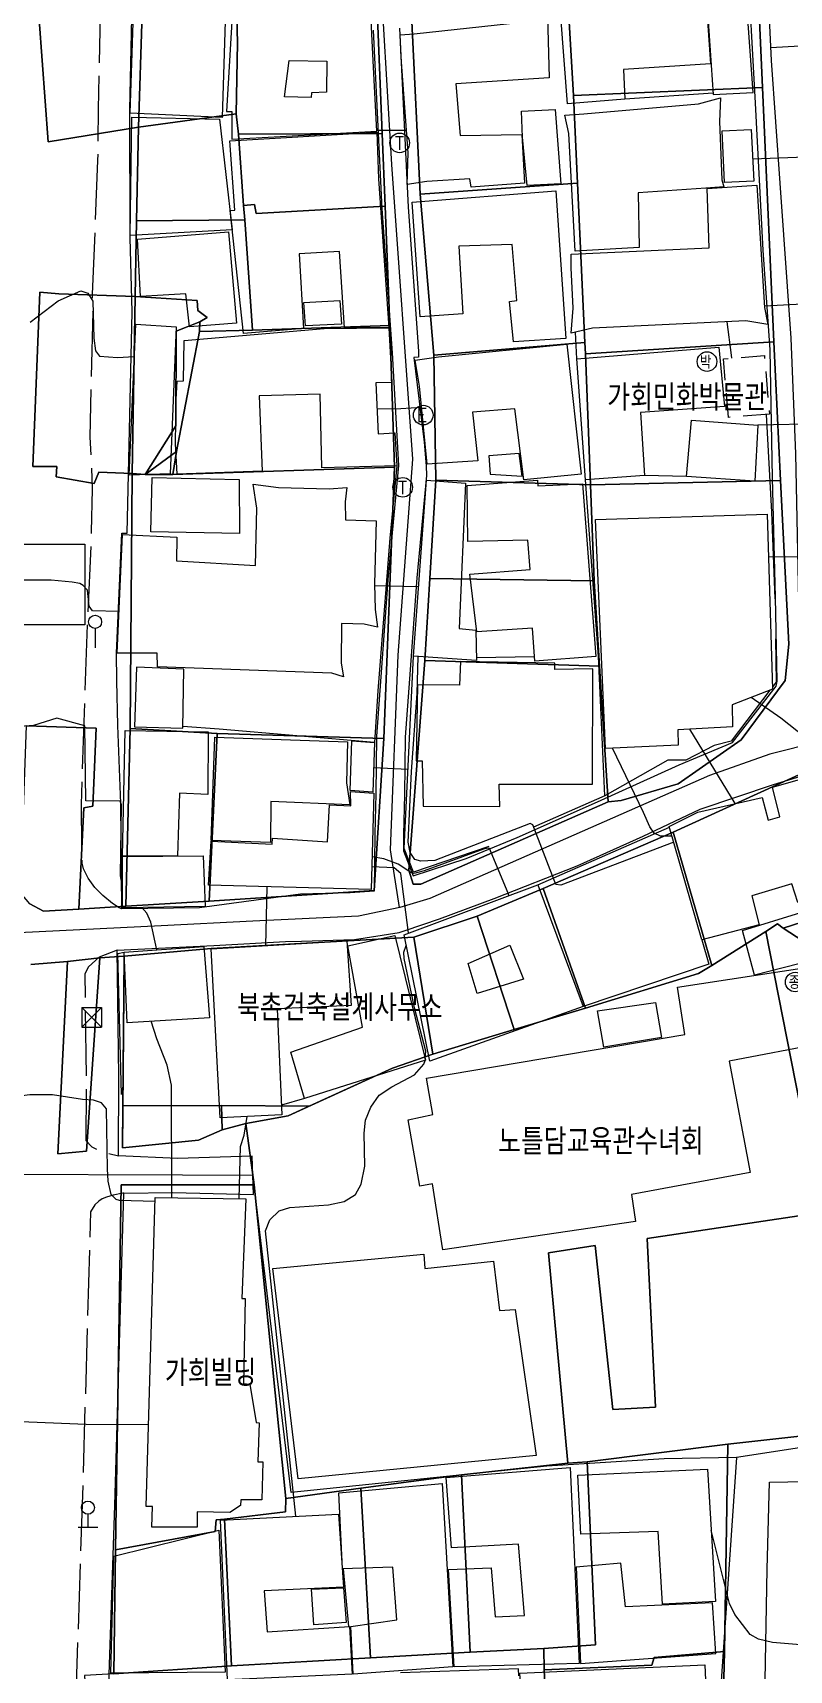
# Model space of a CAD drawing. Header units: feet. Extents: x 197796 to 199821, y 552499 to 555392.
# Drawn here: x 198685.5 to 198743.3, y 553524.7 to 553649.9 of the extents above; entities that cross this region are included whole.
import ezdxf

# ---------------------------------------------------------------- set-up
doc = ezdxf.new("R2010")
doc.units = ezdxf.units.FT
doc.header["$MEASUREMENT"] = 0
doc.linetypes.add('ANYANG2', pattern=[6, 5, -1])
doc.linetypes.add('ANYANG3', pattern=[3, 2, -1])
for name, color, linetype in [('AAA001', 7, 'CONTINUOUS'), ('AAA004', 7, 'ANYANG3'), ('AAA008', 7, 'CONTINUOUS'), ('AAB124', 7, 'CONTINUOUS'), ('AAB125', 7, 'CONTINUOUS'), ('AAC001', 7, 'CONTINUOUS'), ('AD002', 7, 'CONTINUOUS'), ('AD0022', 1, 'CONTINUOUS'), ('ADA085', 1, 'CONTINUOUS'), ('AE001', 1, 'ANYANG2'), ('AE130', 42, 'CONTINUOUS'), ('AE150', 7, 'CONTINUOUS'), ('AEC003', 7, 'CONTINUOUS'), ('AEE001', 7, 'CONTINUOUS'), ('AEH001', 7, 'CONTINUOUS'), ('AZ0202', 7, 'CONTINUOUS'), ('AZ0203', 7, 'CONTINUOUS'), ('AZ080', 1, 'CONTINUOUS'), ('CAA001', 7, 'CONTINUOUS'), ('CAA002', 30, 'CONTINUOUS'), ('wipco_지적', 20, 'CONTINUOUS'), ('ZC002', 7, 'CONTINUOUS')]:
    doc.layers.add(name, color=color, linetype=linetype)
doc.styles.add('GHS', font='ROMANS', dxfattribs={"bigfont": 'NGSW.shx'})
doc.styles.add('NGSW', font='ROMANS.shx', dxfattribs={"bigfont": 'NGSW.shx'})

# ---------------------------------------------------------------- blocks, each defined once
blk = doc.blocks.new('AZ0203')
at = {"layer": 'AZ0203'}
blk.add_circle((0, 0), 0.75, dxfattribs=at)
at = {"layer": 'AZ0203', "style": 'GHS'}
blk.add_text('T', height=1, dxfattribs=at).set_placement((-0.36, -0.52))
blk = doc.blocks.new('AAB124')
at = {"layer": 'AAB124'}
blk.add_circle((0, 0), 0.75, dxfattribs=at)
at = {"layer": 'AAB124', "style": 'GHS'}
blk.add_text('종', height=1, dxfattribs=at).set_placement((-0.49, -0.53))
blk = doc.blocks.new('AAB125')
at = {"layer": 'AAB125'}
blk.add_circle((0, 0), 0.75, dxfattribs=at)
at = {"layer": 'AAB125', "style": 'GHS'}
blk.add_text('박', height=1, dxfattribs=at).set_placement((-0.54, -0.55))
blk = doc.blocks.new('AZ0202')
at = {"layer": 'AZ0202'}
blk.add_circle((0, 0), 0.75, dxfattribs=at)
at = {"layer": 'AZ0202', "style": 'GHS'}
blk.add_text('E', height=1, dxfattribs=at).set_placement((-0.5, -0.48))
blk = doc.blocks.new('AEC003')
at = {"layer": 'AEC003'}
blk.add_lwpolyline([(0, 1.5), (0, 0)], dxfattribs=at)
blk.add_circle((0, 2), 0.5, dxfattribs=at)
blk = doc.blocks.new('AEH001')
at = {"layer": 'AEH001'}
for points in [[(0.75, 0.75), (-0.75, -0.75)], [(-0.75, 0.75), (0.75, -0.75)], [(-0.75, 0.75), (0.75, 0.75)], [(-0.75, 0.75), (-0.75, -0.75)], [(0.75, 0.75), (0.75, -0.75)], [(-0.75, -0.75), (0.75, -0.75)]]:
    blk.add_lwpolyline(points, dxfattribs=at)
blk = doc.blocks.new('AEE001')
at = {"layer": 'AEE001', "color": 7}
for points in [[(-0.75, 0), (0.75, 0)], [(0, 1), (0, 0)]]:
    blk.add_lwpolyline(points, dxfattribs=at)
blk.add_circle((0, 1.5), 0.5, dxfattribs=at)

msp = doc.modelspace()

# ---------------------------------------------------------------- linework, layer by layer
at = {"layer": 'AAA001', "color": 255, "flags": 128}
for points in [[(198700.76, 553652.06), (198700.29, 553643.88), (198700.7, 553643.87), (198700.68, 553641.76), (198711.79, 553642.37), (198711.51, 553647.75), (198711.26, 553652.39), (198705.99, 553652.15)], [(198726.36, 553644.45), (198725.87, 553651.12), (198737.01, 553651.89), (198737.31, 553647.51), (198730.64, 553647.08), (198730.76, 553644.81)], [(198740.57, 553645.33), (198740.09, 553652), (198737.05, 553651.89), (198737.51, 553645.16)], [(198714.1, 553638.3), (198714.17, 553640.71), (198713.65, 553647.99), (198713.57, 553649.74), (198714.63, 553649.81), (198721.92, 553650.59), (198721.91, 553650.99), (198724.84, 553651.11), (198724.97, 553646.45), (198717.83, 553645.98), (198718.15, 553642.03), (198722.87, 553642.11), (198723.08, 553638.39), (198719.01, 553638.09), (198718.9, 553638.72), (198715.6, 553638.51)], [(198705.08, 553647.77), (198707.96, 553647.73), (198707.94, 553645.36), (198706.79, 553645.3), (198706.77, 553644.94), (198704.72, 553644.99)], [(198726.96, 553633.2), (198726.47, 553642.19), (198726.17, 553643.58), (198727.62, 553643.7), (198736.39, 553644.46), (198738.07, 553644.92), (198738, 553643.1), (198738.18, 553638.65), (198738.32, 553638.1), (198736.95, 553638.01), (198731.77, 553637.64), (198731.85, 553633.47)], [(198723.27, 553638.22), (198722.93, 553641.91), (198722.84, 553643.9), (198725.43, 553644.01), (198725.87, 553638.34)], [(198701.59, 553626.9), (198700.56, 553636.29), (198700.92, 553636.33), (198700.54, 553641.63), (198711.78, 553642.28), (198711.92, 553638.73), (198712.7, 553627.34), (198709.3, 553627.34), (198708.92, 553633.17), (198705.83, 553632.98), (198706.17, 553627.28)], [(198740.43, 553642.5), (198740.63, 553638.55), (198738.39, 553638.43), (198738.19, 553642.38)], [(198726.66, 553626.92), (198726.79, 553628.84), (198726.65, 553631.91), (198726.65, 553632.96), (198737.2, 553633.44), (198737.05, 553637.99), (198740.86, 553638.24), (198741.44, 553628.89), (198741.69, 553627.59), (198740.02, 553627.86), (198728.29, 553627.3)], [(198715.09, 553628.17), (198714.49, 553636.93), (198725.48, 553637.81), (198726.23, 553626.51), (198722.23, 553626.25), (198721.93, 553629.34), (198722.49, 553629.41), (198722.13, 553633.71), (198718.06, 553633.57), (198718.35, 553628.39)], [(198706.2, 553629.28), (198708.95, 553629.43), (198709.07, 553627.62), (198706.32, 553627.48)], [(198696.51, 553616.15), (198696.38, 553618.5), (198696.44, 553621.86), (198696.51, 553623.25), (198697, 553623.27), (198697.04, 553626.37), (198707.76, 553627.29), (198712.71, 553627.34), (198712.94, 553623.15), (198711.7, 553623.13), (198711.89, 553619.22), (198713.15, 553619.31), (198713.32, 553616.79), (198707.57, 553616.63), (198707.45, 553622.26), (198702.77, 553622.13), (198703, 553616.38)], [(198715.63, 553616.92), (198715.05, 553622.86), (198714.71, 553624.87), (198716.5, 553625.11), (198726.32, 553626.09), (198727.42, 553616.15), (198723.02, 553615.72), (198722.34, 553621.15), (198719.1, 553620.88), (198719.5, 553617.17)], [(198720.36, 553617.54), (198720.45, 553616.15), (198722.89, 553615.98), (198722.66, 553617.72)], [(198691.91, 553602.46), (198692.32, 553611.54), (198696.49, 553611.32), (198696.46, 553609.52), (198702.5, 553609.17), (198702.59, 553613.54), (198702.31, 553615.37), (198704.26, 553615.13), (198708.13, 553615.03), (198709.48, 553615.13), (198709.35, 553614.02), (198709.39, 553612.65), (198711.73, 553612.59), (198711.61, 553607.75), (198711.66, 553605.79), (198711.82, 553604.46), (198710.81, 553604.68), (198709.08, 553604.74), (198709.06, 553601.7), (198709.23, 553600.66), (198708.33, 553600.94), (198695.01, 553601.42), (198694.99, 553602.47)], [(198701.28, 553611.61), (198694.49, 553611.73), (198694.59, 553615.89), (198701.26, 553615.74)], [(198714.59, 553602.22), (198715.57, 553615.68), (198718.57, 553615.46), (198718.09, 553604.35), (198719.35, 553604.22), (198719.4, 553601.91)], [(198718.9, 553608.49), (198723.52, 553608.85), (198723.34, 553611.11), (198718.74, 553610.99), (198718.68, 553615.27), (198724.07, 553615.69), (198724.09, 553615.26), (198727.52, 553615.4), (198728.53, 553602.21), (198723.88, 553601.86), (198723.69, 553604.37), (198719.43, 553604.1)], [(198729.27, 553595.17), (198728.51, 553612.68), (198741.64, 553613.09), (198742.05, 553599.71), (198738.97, 553598.52), (198738.99, 553596.83), (198734.81, 553596.59), (198734.84, 553595.43)], [(198715.32, 553590.77), (198721.2, 553590.73), (198721.14, 553592.44), (198728.29, 553592.44), (198728.31, 553601.26), (198725.4, 553601.22), (198725.4, 553601.69), (198718.17, 553601.83), (198718.1, 553600.01), (198714.89, 553600.05), (198714.79, 553594.24), (198715.26, 553594.24)], [(198692.33, 553586.95), (198692.54, 553596.56), (198698.87, 553596.45), (198698.85, 553591.67), (198696.68, 553591.75), (198696.53, 553586.98)], [(198699.12, 553588.15), (198699.39, 553596.05), (198709.53, 553595.68), (198709.45, 553592.56), (198709.72, 553590.86), (198703.68, 553591.12), (198703.66, 553587.99)], [(198711.61, 553595.64), (198711.48, 553591.84), (198709.74, 553591.96), (198709.87, 553595.76)], [(198736.64, 553580.54), (198734.15, 553589.21), (198736.35, 553590.31), (198741.25, 553591.44), (198741.72, 553589.7), (198742.6, 553589.95), (198742.06, 553592.23), (198746.01, 553593.34), (198747.42, 553584.01), (198743.98, 553583.4), (198743.54, 553584.82), (198740.47, 553583.91), (198741.03, 553581.7)], [(198698.9, 553584.73), (198699.12, 553588.1), (198703.77, 553587.87), (198703.81, 553588.33), (198708.02, 553588.03), (198708.17, 553590.88), (198709.8, 553590.79), (198709.77, 553591.88), (198711.54, 553591.76), (198711.36, 553584.39)], [(198692.33, 553583), (198692.33, 553586.91), (198698.49, 553586.96), (198698.64, 553583.1)], [(198715.84, 553571.27), (198713.86, 553580.94), (198724.09, 553584.76), (198727.57, 553575.44)], [(198740.68, 553577.85), (198739.75, 553581.27), (198744.22, 553582.63), (198745.15, 553578.98)], [(198719.46, 553576.45), (198718.77, 553578.75), (198721.95, 553580.13), (198723.01, 553577.53)], [(198709.78, 553528.06), (198713.32, 553528.56), (198713, 553532.59), (198709.16, 553532.47), (198708.88, 553538.26), (198716.78, 553538.99), (198717.59, 553524.97), (198709.97, 553524.4)], [(198720.53, 553532.53), (198720.84, 553528.8), (198723.07, 553528.9), (198722.62, 553534.36), (198717.49, 553534.07), (198717.09, 553539.45), (198726.57, 553540.2), (198727.26, 553525.23), (198717.69, 553524.97), (198717.26, 553532.4)], [(198733.64, 553529.76), (198733.31, 553535.31), (198727.4, 553535.11), (198727.16, 553539.63), (198737.09, 553540.08), (198737.68, 553529.97)], [(198709.7, 553528.06), (198709.9, 553524.4), (198700.35, 553523.98), (198699.81, 553536.19), (198708.86, 553536.65), (198709.22, 553531.07), (198703.17, 553530.79), (198703.39, 553527.65)], [(198727.37, 553525.23), (198737.72, 553525.99), (198737.45, 553529.87), (198730.81, 553529.56), (198730.46, 553532.9), (198727.03, 553532.59)], [(198706.96, 553528.19), (198706.79, 553530.9), (198709.22, 553531.01), (198709.43, 553528.36)], [(198723.28, 553516.29), (198722.72, 553524.48), (198736.88, 553525.12), (198737.23, 553516.98), (198733.23, 553516.81), (198733.04, 553519.81), (198726.75, 553519.6), (198726.93, 553516.42)]]:
    msp.add_lwpolyline(points, close=True, dxfattribs=at)
at = {"layer": 'AAA004', "color": 255, "flags": 128}
msp.add_lwpolyline([(198741.81, 553620.73), (198738.68, 553620.48), (198738.3, 553624.97), (198741.43, 553625.21)], close=True, dxfattribs=at)
at = {"layer": 'AAA008', "color": 255, "flags": 128}
for points in [[(198692.92, 553643.73), (198693.29, 553655.29), (198700.3, 553654.89), (198699.95, 553643.41)], [(198692.92, 553634.39), (198693.03, 553643.43), (198699.74, 553643.28), (198700.71, 553634.83)], [(198693.47, 553634.12), (198700.44, 553634.68), (198701.04, 553627.68), (198697.45, 553627.42), (198697.17, 553629.94), (198693.69, 553629.72)], [(198692.83, 553616.07), (198693.34, 553627.61), (198696.42, 553627.41), (198695.98, 553616.17)], [(198727.75, 553615.7), (198727.07, 553624.96), (198737.94, 553625.86), (198738.37, 553621.33), (198731.94, 553620.87), (198732.26, 553616.04)], [(198735.48, 553615.96), (198735.85, 553620.27), (198740.94, 553619.89), (198740.69, 553615.62)], [(198699.1, 553579.85), (198709.49, 553580.47), (198709.83, 553575.53), (198704.16, 553575.28), (198704.52, 553567.18), (198699.79, 553566.95)], [(198706.26, 553568.43), (198705.2, 553571.95), (198710.68, 553573.86), (198709.57, 553580.1), (198713.16, 553580.89), (198715.5, 553571.34)], [(198692.69, 553574.21), (198692.45, 553579.61), (198698.55, 553580.03), (198698.97, 553574.58)], [(198715.57, 553569.98), (198735.35, 553573.3), (198734.79, 553576.92), (198744.62, 553578.42), (198745.94, 553572.64), (198738.74, 553571.28), (198740.35, 553562.75), (198731.27, 553561.09), (198731.58, 553559.01), (198716.82, 553556.86), (198716.05, 553561.9), (198715.07, 553561.71), (198714.19, 553566.79), (198716.07, 553567.2)], [(198728.66, 553575.11), (198733.11, 553575.75), (198733.56, 553573.08), (198729.15, 553572.34)], [(198694.57, 553535.65), (198694.62, 553537.22), (198694.13, 553537.23), (198694.82, 553560.86), (198701.75, 553560.75), (198701.46, 553553.12), (198701.71, 553553.12), (198701.58, 553546.62), (198702.06, 553546.57), (198702.56, 553543.64), (198702.78, 553543.62), (198702.68, 553540.65), (198703.07, 553540.63), (198702.98, 553537.73), (198701.37, 553537.74), (198701.35, 553537.3), (198700.53, 553536.77), (198698.04, 553536.82), (198698.03, 553535.65)], [(198703.83, 553555.41), (198715.37, 553556.52), (198715.45, 553555.43), (198720.7, 553555.99), (198721.16, 553552.2), (198722.36, 553552.3), (198723.96, 553541.12), (198705.76, 553539.35)], [(198691.43, 553524.48), (198691.66, 553533.44), (198699.69, 553535.43), (198700.19, 553524.56)]]:
    msp.add_lwpolyline(points, close=True, dxfattribs=at)
at = {"layer": 'AAC001', "color": 255, "flags": 128}
for points in [[(198737.5, 553645.28), (198730.76, 553644.81)], [(198727.07, 553624.96), (198726.99, 553627)], [(198738.56, 553627.79), (198738.9, 553625.25), (198738.91, 553625.01)], [(198741.57, 553620.71), (198741.97, 553613.24), (198742.23, 553606.62)], [(198713.32, 553616.79), (198712.77, 553611.26), (198711.86, 553599.58), (198711.61, 553595.64)], [(198729.22, 553591.56), (198728.75, 553602.2), (198727.75, 553615.7)], [(198735.48, 553615.96), (198732.26, 553616.04)], [(198741.84, 553615.63), (198740.69, 553615.62)], [(198742.29, 553603.56), (198742.32, 553600.25), (198742.05, 553599.88)], [(198720.34, 553587.68), (198714.58, 553585.71), (198713.86, 553587.52), (198714.59, 553602.22)], [(198719.39, 553602.12), (198723.86, 553602.21)], [(198741.85, 553599.63), (198738.9, 553595.73), (198737.59, 553595.41), (198735.43, 553594.28), (198734.05, 553594.29), (198729.22, 553591.56), (198723.77, 553589.15)], [(198711.61, 553595.64), (198699.72, 553596.64), (198696.94, 553596.85)], [(198724.09, 553584.76), (198734.16, 553589.17)], [(198736.64, 553580.54), (198737.19, 553578.68), (198727.57, 553575.45)], [(198692.26, 553568.73), (198691.97, 553579.5), (198692.45, 553579.61)], [(198706.26, 553568.43), (198704.48, 553567.92)], [(198739.29, 553540.97), (198733.77, 553540.87), (198724.78, 553540.32), (198705.24, 553538.31), (198702.41, 553561.79)], [(198709.65, 553528.06), (198709.23, 553532.47)]]:
    msp.add_lwpolyline(points, dxfattribs=at)
at = {"layer": 'AAC001', "color": 255}
msp.add_lwpolyline([(198788.47, 553499.96), (198787.92, 553502.78), (198787.72, 553504.12), (198787.87, 553507.7), (198788.15, 553512.66), (198788.63, 553518.46), (198788.71, 553519.79), (198788.59, 553520.74), (198788.2, 553521.94), (198787.53, 553523.12), (198786.47, 553524.21), (198785.32, 553524.91), (198784.11, 553525.36), (198782.36, 553525.62), (198784.23, 553546.13), (198753.4, 553543.15), (198739.29, 553540.97), (198738.11, 553523.51), (198737.29, 553507.22), (198736.76, 553499.36), (198736.6, 553496.76)], dxfattribs=at)
at = {"layer": 'AD002', "color": 255, "flags": 128}
for points in [[(198741.25, 553725.09), (198741.81, 553716.68), (198742.46, 553708.66), (198742.88, 553705.89), (198743.58, 553698.26), (198744.14, 553693.62), (198744.74, 553681.8), (198744.11, 553680.91), (198742.34, 553679.67), (198741.33, 553678.44), (198741.18, 553676.35), (198741.18, 553671.49), (198741.25, 553662.29), (198741.96, 553647.76), (198742.62, 553638.39), (198743.45, 553626.53), (198743.82, 553617.71), (198744.13, 553601.55), (198744.25, 553595.35)], [(198712.65, 553693.57), (198714.39, 553664.66), (198712.88, 553663.38), (198711.58, 553662.26), (198712.91, 553639.83), (198714.52, 553617.28), (198713.38, 553602.3), (198712.81, 553587.42), (198713.49, 553583.02)], [(198775.86, 553681.68), (198776.99, 553660.43), (198777.33, 553651.18), (198777.13, 553650.74), (198775.54, 553650.6), (198766.54, 553650.25), (198755.68, 553649.53), (198741.91, 553648.74)], [(198761.01, 553596.9), (198751.77, 553596.18), (198745.59, 553595.69), (198741.85, 553594.73), (198737.24, 553593.1), (198715.84, 553583.7), (198713.53, 553583.03), (198710.37, 553582.36), (198702.3, 553581.97), (198695.28, 553581.62), (198682.81, 553581)], [(198702.3, 553562.54), (198696.91, 553562.56), (198682.48, 553562.62)]]:
    msp.add_lwpolyline(points, dxfattribs=at)
at = {"layer": 'AD0022', "color": 255, "flags": 128}
for points in [[(198711.51, 553650.1), (198712.17, 553636.44), (198712.96, 553625.43), (198713.43, 553616.81), (198712.66, 553608.39), (198712.09, 553600.65), (198711.76, 553596.12), (198711.71, 553591.72), (198711.62, 553588.65), (198711.57, 553584.26), (198709.73, 553584.15), (198705.94, 553584.04), (198698.21, 553583), (198692.28, 553582.91), (198692.19, 553590.97), (198691.98, 553596.92), (198691.9, 553600.34), (198691.86, 553602.46), (198692.28, 553611.63), (198692.69, 553611.64), (198693.07, 553628.56), (198692.9, 553634.21), (198692.89, 553644.01), (198693.27, 553661.57)], [(198713.51, 553650.23), (198714.17, 553636.56), (198714.96, 553625.56), (198714.98, 553625.1), (198714.62, 553625.06), (198715.4, 553618.6), (198715.56, 553616.79), (198715.57, 553616.05), (198714.85, 553608.21), (198714.29, 553600.49), (198713.96, 553596.03), (198713.91, 553591.67), (198713.82, 553588.61), (198713.81, 553587.35), (198714.55, 553585.44), (198718.61, 553586.76), (198722.52, 553588.36), (198728.66, 553591.09), (198734.9, 553593.93), (198738.98, 553595.62), (198742.32, 553599.95), (198742.4, 553600.33), (198742.28, 553606.74), (198742.06, 553615.87), (198741.86, 553625.64), (198741.33, 553633.26), (198740.75, 553644.5), (198740.12, 553656.1)], [(198691.29, 553523.61), (198691.74, 553537.3), (198692.43, 553561.18), (198696.17, 553561.22), (198702.35, 553561.07), (198702.25, 553564.01), (198696.54, 553563.82), (198692.03, 553564.03), (198692.05, 553570.13), (198691.92, 553579.75), (198699.32, 553580.12), (198704.79, 553580.41), (198706.02, 553580.45), (198710.07, 553580.56), (198713.48, 553581.12), (198713.94, 553581.27), (198716.58, 553582.16), (198720.75, 553583.71), (198727.1, 553586.21), (198732.16, 553588.48), (198736.52, 553590.54), (198742.13, 553592.42), (198746.48, 553593.74)], [(198722.64, 553524.29), (198722.61, 553524.82), (198713.59, 553524.51)]]:
    msp.add_lwpolyline(points, dxfattribs=at)
at = {"layer": 'ADA085', "color": 255, "flags": 128}
msp.add_lwpolyline([(198741.39, 553521.97), (198741.46, 553522.84), (198741.48, 553523.93), (198741.63, 553532.44), (198741.83, 553539.09), (198744.63, 553539.14), (198744.91, 553539.28), (198745.81, 553539.92), (198747.45, 553540.23), (198749.72, 553540.51), (198750.98, 553540.73), (198752.77, 553540.89), (198754.49, 553541.09)], dxfattribs=at)
at = {"layer": 'AE001', "color": 255, "flags": 128}
for points in [[(198692.28, 553582.91), (198692.07, 553582.99), (198691.55, 553583.32), (198690.83, 553583.94), (198690.2, 553584.56), (198689.69, 553585.27), (198689.35, 553585.98), (198689.24, 553586.41), (198689.19, 553590.9), (198689.56, 553602.49), (198689.95, 553611.2), (198689.96, 553611.74), (198690.04, 553615.01), (198689.86, 553618.97), (198690.07, 553628.55), (198690.03, 553629.91), (198690.45, 553640.12), (198690.49, 553644.04), (198690.81, 553658.79), (198690.85, 553659.64), (198691.11, 553665.01), (198691.3, 553675.21), (198691.54, 553693.67), (198691.82, 553705.46), (198691.98, 553720.15), (198692.05, 553725.11), (198692.06, 553728.22), (198692.59, 553742.37), (198692.82, 553743.27), (198693.25, 553744.16), (198693.82, 553744.87), (198694.47, 553745.34), (198695.51, 553745.55)], [(198691.92, 553579.75), (198690.53, 553579.23), (198689.72, 553578.49), (198689.44, 553577.94), (198689.55, 553570.12), (198689.53, 553565.21), (198689.97, 553564.73), (198690.59, 553564.4), (198692.03, 553564.03)], [(198692.43, 553561.18), (198692.35, 553561.18), (198691.6, 553561.03), (198691.09, 553560.88), (198690.77, 553560.74), (198690.52, 553560.56), (198690.21, 553560.3), (198689.89, 553559.75), (198689.24, 553537.38), (198688.7, 553521.05), (198688.42, 553511.09), (198688, 553499.27), (198687.99, 553498.19), (198687.95, 553494.38), (198688, 553494.17), (198688.31, 553493.63), (198688.65, 553493.32), (198689.32, 553493.15), (198690.94, 553492.91)]]:
    msp.add_lwpolyline(points, dxfattribs=at)
at = {"layer": 'AE130', "color": 255, "flags": 128}
msp.add_lwpolyline([(198675.95, 553604.64), (198675.95, 553610.79), (198689.44, 553610.79), (198689.44, 553604.64), (198675.95, 553604.64)], dxfattribs=at)
at = {"layer": 'AE150', "color": 255, "flags": 128}
msp.add_lwpolyline([(198696.94, 553596.73), (198697.02, 553601.25), (198693.39, 553601.39), (198693.24, 553596.84)], close=True, dxfattribs=at)
at = {"layer": 'AZ080', "color": 255, "flags": 128}
msp.add_lwpolyline([(198720.34, 553587.68), (198714.58, 553585.71), (198713.86, 553587.52), (198714.59, 553602.22)], dxfattribs=at)
at = {"layer": 'CAA001', "color": 255, "flags": 128}
for points, elevation in [([(198685.25, 553627.77), (198687.41, 553629.4), (198689.13, 553630.16), (198689.68, 553629.97), (198690.06, 553629.38), (198690.13, 553626.53), (198690.27, 553625.57), (198690.56, 553625.16), (198691.95, 553625.07), (198693.23, 553625.14)], 45), ([(198745.66, 553593.24), (198744.52, 553596.04), (198742.7, 553597.5), (198740.43, 553599.08)], 50), ([(198714.2, 553581.07), (198713.63, 553585.61), (198713.11, 553586.05), (198711.4, 553586.13)], 45), ([(198715.48, 553571.42), (198715.54, 553572.04), (198714.66, 553575.36), (198713.86, 553579.13), (198713.85, 553579.6), (198714.03, 553580.12)], 45), ([(198705.59, 553536.48), (198703.27, 553558.29), (198703.6, 553559.14), (198704.3, 553559.83), (198705.13, 553560.08), (198708.08, 553560.29), (198709.29, 553560.55), (198710.14, 553561.09), (198710.58, 553561.88), (198710.86, 553563.25), (198710.81, 553565.77), (198710.91, 553566.75), (198711.32, 553567.76), (198711.96, 553568.66), (198712.94, 553569.32), (198714.67, 553570.22), (198715.37, 553571.04), (198715.48, 553571.33)], 45)]:
    msp.add_lwpolyline(points, dxfattribs=dict(at, elevation=elevation))
at = {"layer": 'CAA002', "color": 255, "flags": 128}
for points, elevation in [([(198714.05, 553642.42), (198711.79, 553642.41)], 49), ([(198766.16, 553627.91), (198766.02, 553630.13), (198765.63, 553630.19), (198745.24, 553629.46), (198745.13, 553629.67), (198744.56, 553640.37), (198740.55, 553640.22)], 54), ([(198745.45, 553626.02), (198745.38, 553629.11), (198745.32, 553629.19), (198741.43, 553628.99)], 53), ([(198715.21, 553621.23), (198713.63, 553621.15), (198711.8, 553621.12)], 48), ([(198745.75, 553619.99), (198740.94, 553619.89)], 52), ([(198746.49, 553609.79), (198741.74, 553609.82)], 51), ([(198692.05, 553605.65), (198690.03, 553605.71), (198689.77, 553606.05), (198689.65, 553607.27), (198689.31, 553607.64), (198689.05, 553607.79), (198688.47, 553607.89), (198686.86, 553608.04), (198676.99, 553608.05), (198676.49, 553608.02), (198676.26, 553607.89), (198675.59, 553607.23), (198675.07, 553607.24)], 44), ([(198714.98, 553607.52), (198711.61, 553607.6)], 47), ([(198734.5, 553588.01), (198725.85, 553584.73), (198725.48, 553584.77), (198723.71, 553589.33), (198723.52, 553589.44), (198716.23, 553586.62), (198715.15, 553586.57), (198714.7, 553586.7), (198714.34, 553587.22), (198714.18, 553588.01), (198714.43, 553593.42), (198714.87, 553599.38), (198714.94, 553602.2)], 47), ([(198692.33, 553584.99), (198692.23, 553585.14), (198692.16, 553585.43), (198692.25, 553590.87), (198692.14, 553591.16), (198689.52, 553591.18), (198689.45, 553596.9), (198687.29, 553597.5), (198685.52, 553596.94), (198683.46, 553596.77), (198681.5, 553597.22), (198679.28, 553598.34), (198675.75, 553597.31), (198675.48, 553596.99), (198675.28, 553596.55), (198675.06, 553596.55)], 43), ([(198739.19, 553590.96), (198735.73, 553596.64)], 49), ([(198734.37, 553588.46), (198733.74, 553588.48), (198733.47, 553588.48), (198733, 553588.7), (198732.67, 553589.18), (198732.17, 553590.29), (198729.82, 553595.2)], 48), ([(198714.16, 553593.56), (198711.54, 553593.69)], 46), ([(198703.29, 553580.1), (198703.4, 553584.61)], 44), ([(198694.96, 553579.78), (198694.5, 553581.9), (198694.19, 553582.58), (198693.81, 553583.02)], 43), ([(198696.09, 553560.84), (198696.07, 553569.44), (198695.75, 553570.96), (198694.94, 553572.97), (198694.53, 553574.32)], 43), ([(198694.81, 553560.54), (198692.09, 553560.63), (198691.85, 553560.7), (198691.46, 553561.09), (198691.24, 553562.09), (198691.19, 553563.05), (198691.11, 553567.64), (198690.73, 553568.08), (198690.1, 553568.3), (198689.26, 553568.33), (198686.97, 553568.7), (198685.24, 553568.69), (198683.47, 553568.46), (198682.08, 553568.39), (198676.54, 553568.98), (198676.18, 553568.91), (198675.86, 553568.59), (198675.06, 553568.61)], 42), ([(198701.24, 553560.76), (198701.34, 553564.76), (198701.64, 553565.62), (198701.86, 553567.05)], 44), ([(198694.31, 553543.47), (198689.55, 553543.49), (198677.64, 553543.97), (198676.98, 553543.9), (198676.1, 553543.71), (198675.6, 553543.46), (198675.06, 553542.88)], 41)]:
    msp.add_lwpolyline(points, dxfattribs=dict(at, elevation=elevation))
at = {"layer": 'CAA002', "color": 255}
for points, elevation in [([(198721.88, 553583.93), (198721.83, 553584.12), (198720.4, 553587.53), (198720.31, 553587.55), (198719.94, 553587.48), (198715.41, 553585.81), (198714.82, 553585.67), (198714.65, 553585.63), (198714.38, 553585.7), (198713.42, 553586.32), (198712.31, 553586.75), (198711.42, 553586.9)], 46), ([(198748.9, 553524.62), (198748.42, 553525.46), (198747.62, 553526.15), (198746.62, 553526.46), (198742.06, 553526.82), (198740.99, 553527.08), (198740.35, 553527.44), (198739.16, 553528.97), (198738.77, 553529.82), (198737.36, 553535.43)], 48)]:
    msp.add_lwpolyline(points, dxfattribs=dict(at, elevation=elevation))
at = {"layer": 'wipco_지적', "color": 20}
for points in [[(198725.76, 553663.79), (198713.71, 553662.34), (198714.47, 553650.76), (198715.09, 553637.54), (198716.14, 553625.25), (198716.29, 553615.68), (198715.84, 553608.18), (198715.45, 553601.9), (198714.24, 553585.87), (198714.57, 553584.81), (198715.15, 553584.81), (198729.47, 553591.1), (198730.47, 553591.2), (198734.84, 553592.47), (198739.65, 553595.84), (198743.01, 553600.36), (198743.31, 553603.15), (198742.67, 553615.65), (198742.15, 553626.25), (198741.28, 553645.71), (198740.98, 553652.57), (198740.51, 553664.63), (198725.76, 553663.79)], [(198693.89, 553655.88), (198693.84, 553651.38), (198693.56, 553642.67), (198686.64, 553641.55), (198685.94, 553650.88), (198686.95, 553661.62), (198688.17, 553661.8), (198694.02, 553661.97), (198693.89, 553655.88)], [(198693.89, 553655.88), (198699.16, 553655.68), (198700.71, 553655.78), (198701.05, 553652.11), (198701.12, 553649.12), (198701.03, 553643.69), (198693.56, 553642.67), (198693.84, 553651.38), (198693.89, 553655.88)], [(198701.05, 553652.11), (198711.78, 553652.31), (198712.19, 553642.18), (198701.19, 553642.13), (198701.03, 553643.69), (198701.12, 553649.12), (198701.05, 553652.11)], [(198726.44, 553651.58), (198740.98, 553652.57), (198741.28, 553645.71), (198726.83, 553645.09), (198726.44, 553651.58)], [(198714.47, 553650.76), (198726.44, 553651.58), (198726.83, 553645.09), (198727.13, 553638.4), (198715.09, 553637.54), (198714.47, 553650.76)], [(198726.83, 553645.09), (198741.28, 553645.71), (198742.15, 553626.25), (198727.74, 553625.34), (198727.7, 553626.22), (198727.13, 553638.4), (198726.83, 553645.09)], [(198701.03, 553643.69), (198701.19, 553642.13), (198701.58, 553636.69), (198701.68, 553635.6), (198693.4, 553635.51), (198693.56, 553642.67), (198701.03, 553643.69)], [(198712.19, 553642.18), (198712.42, 553636.63), (198702.55, 553636.06), (198702.43, 553636.77), (198701.58, 553636.69), (198701.19, 553642.13), (198712.19, 553642.18)], [(198727.13, 553638.4), (198727.7, 553626.22), (198716.14, 553625.25), (198715.09, 553637.54), (198727.13, 553638.4)], [(198701.58, 553636.69), (198702.43, 553636.77), (198702.55, 553636.06), (198712.42, 553636.63), (198712.78, 553627.52), (198702.26, 553627.15), (198701.68, 553635.6), (198701.58, 553636.69)], [(198693.4, 553635.51), (198701.68, 553635.6), (198702.26, 553627.15), (198698.22, 553627.06), (198698.25, 553627.8), (198698.8, 553628.11), (198698.1, 553628.65), (198698.05, 553629.43), (198693.29, 553629.74), (198693.4, 553635.51)], [(198685.46, 553616.74), (198686, 553630.05), (198687.46, 553629.94), (198693.29, 553629.74), (198693.07, 553616.19), (198690.51, 553616.29), (198690.17, 553615.43), (198687.25, 553615.94), (198687.3, 553616.74), (198685.46, 553616.74)], [(198698.25, 553627.8), (198696.43, 553627.08), (198696.41, 553619.85), (198694.05, 553616.12), (198693.07, 553616.19), (198693.29, 553629.74), (198698.05, 553629.43), (198698.1, 553628.65), (198698.8, 553628.11), (198698.25, 553627.8)], [(198698.25, 553627.8), (198698.22, 553627.06), (198696.45, 553617.87), (198694.05, 553616.12), (198696.41, 553619.85), (198696.43, 553627.08), (198698.25, 553627.8)], [(198712.78, 553627.52), (198713.14, 553616.69), (198696.18, 553616.11), (198696.45, 553617.87), (198698.22, 553627.06), (198702.26, 553627.15), (198712.78, 553627.52)], [(198727.74, 553625.34), (198728.13, 553615.34), (198716.29, 553615.68), (198716.14, 553625.25), (198727.7, 553626.22), (198727.74, 553625.34)], [(198742.15, 553626.25), (198742.67, 553615.65), (198728.13, 553615.34), (198727.74, 553625.34), (198742.15, 553626.25)], [(198696.45, 553617.87), (198696.18, 553616.11), (198694.05, 553616.12), (198696.45, 553617.87)], [(198693.07, 553616.19), (198694.05, 553616.12), (198696.18, 553616.11), (198713.14, 553616.69), (198712.31, 553595.93), (198699.57, 553596.33), (198692.9, 553596.69), (198693.07, 553616.19)], [(198716.29, 553615.68), (198728.13, 553615.34), (198728.41, 553607.99), (198715.84, 553608.18), (198716.29, 553615.68)], [(198728.13, 553615.34), (198742.67, 553615.65), (198743.31, 553603.15), (198743.01, 553600.36), (198739.65, 553595.84), (198734.84, 553592.47), (198730.47, 553591.2), (198729.47, 553591.1), (198728.82, 553601.47), (198728.41, 553607.99), (198728.13, 553615.34)], [(198728.41, 553607.99), (198728.82, 553601.47), (198715.45, 553601.9), (198715.84, 553608.18), (198728.41, 553607.99)], [(198728.82, 553601.47), (198729.47, 553591.1), (198715.15, 553584.81), (198714.57, 553584.81), (198714.24, 553585.87), (198715.45, 553601.9), (198728.82, 553601.47)], [(198684.98, 553596.91), (198690.31, 553596.74), (198690.06, 553590.76), (198689.36, 553590.63), (198688.99, 553582.9), (198686.28, 553582.73), (198685.24, 553583.31), (198684.52, 553584.14), (198684.98, 553596.91)], [(198699.57, 553596.33), (198698.95, 553583.51), (198692.59, 553583.11), (198692.9, 553596.69), (198699.57, 553596.33)], [(198712.31, 553595.93), (198711.58, 553584.31), (198698.95, 553583.51), (198699.57, 553596.33), (198712.31, 553595.93)], [(198747.59, 553594.77), (198749.2, 553583.75), (198745.21, 553582.93), (198745.09, 553582.15), (198742.86, 553581.44), (198742.42, 553581.76), (198741.53, 553581.18), (198737.4, 553578.58), (198734.45, 553588.79), (198747.59, 553594.77)], [(198734.45, 553588.79), (198737.4, 553578.58), (198736.4, 553577.98), (198727.74, 553575.32), (198724.51, 553584.46), (198734.45, 553588.79)], [(198724.51, 553584.46), (198727.74, 553575.32), (198722.29, 553573.68), (198719.46, 553582.35), (198724.51, 553584.46)], [(198719.46, 553582.35), (198722.29, 553573.68), (198716.07, 553571.8), (198714.61, 553580.74), (198719.46, 553582.35)], [(198741.53, 553581.18), (198742.42, 553581.76), (198742.86, 553581.44), (198745.86, 553579.49), (198748.27, 553567.29), (198752.88, 553543.57), (198738.63, 553541.99), (198727.88, 553540.65), (198726.39, 553540.54), (198724.92, 553556.61), (198728.48, 553557.17), (198729.84, 553544.64), (198733.1, 553544.81), (198732.47, 553557.71), (198745.77, 553559.71), (198741.53, 553581.18)], [(198742.86, 553581.44), (198745.09, 553582.15), (198745.86, 553579.49), (198742.86, 553581.44)], [(198692.45, 553579.3), (198699.12, 553579.89), (198714.61, 553580.74), (198716.07, 553571.8), (198712.99, 553570.73), (198706.6, 553567.83), (198699.9, 553567.88), (198692.35, 553567.86), (198692.45, 553579.3)], [(198737.4, 553578.58), (198741.53, 553581.18), (198745.77, 553559.71), (198732.47, 553557.71), (198733.1, 553544.81), (198729.84, 553544.64), (198728.48, 553557.17), (198724.92, 553556.61), (198726.39, 553540.54), (198718.26, 553539.66), (198710.55, 553538.63), (198704.83, 553537.84), (198702.39, 553561.82), (198701.77, 553566.5), (198704.99, 553567.1), (198712.99, 553570.73), (198716.07, 553571.8), (198722.29, 553573.68), (198727.74, 553575.32), (198736.4, 553577.98), (198737.4, 553578.58)], [(198690.58, 553579.18), (198689.57, 553564.38), (198687.39, 553564.19), (198688.13, 553578.88), (198690.58, 553579.18)], [(198692.35, 553567.86), (198699.9, 553567.88), (198699.96, 553566.02), (198698.13, 553565.23), (198692.33, 553564.65), (198692.35, 553567.86)], [(198699.9, 553567.88), (198706.6, 553567.83), (198704.99, 553567.1), (198701.77, 553566.5), (198699.96, 553566.02), (198699.9, 553567.88)], [(198704.83, 553537.84), (198704.8, 553536.83), (198700.12, 553536.27), (198699.5, 553536.2), (198699.41, 553535.32), (198691.78, 553533.92), (198692.23, 553561.81), (198702.39, 553561.82), (198704.83, 553537.84)], [(198752.88, 553543.57), (198771.72, 553546.02), (198770.86, 553524.47), (198770.51, 553514.96), (198770.11, 553505.76), (198770.09, 553505.39), (198770.69, 553500.05), (198736.85, 553497.25), (198738.04, 553508.75), (198738.17, 553517.81), (198738.37, 553526.14), (198738.63, 553541.99), (198752.88, 553543.57)], [(198727.88, 553540.65), (198738.63, 553541.99), (198738.37, 553526.14), (198733, 553525.69), (198732.83, 553525.11), (198724.57, 553524.75), (198724.56, 553526.37), (198728.51, 553526.66), (198727.88, 553540.65)], [(198726.39, 553540.54), (198727.88, 553540.65), (198728.51, 553526.66), (198724.56, 553526.37), (198718.91, 553526.08), (198718.26, 553539.66), (198726.39, 553540.54)], [(198718.26, 553539.66), (198718.91, 553526.08), (198711.3, 553525.67), (198710.55, 553538.63), (198718.26, 553539.66)], [(198710.55, 553538.63), (198711.3, 553525.67), (198700.67, 553525.06), (198700.12, 553536.27), (198704.8, 553536.83), (198704.83, 553537.84), (198710.55, 553538.63)], [(198691.78, 553533.92), (198699.41, 553535.32), (198699.5, 553536.2), (198700.12, 553536.27), (198700.67, 553525.06), (198691.65, 553524.43), (198691.78, 553533.92)], [(198738.37, 553526.14), (198738.17, 553517.81), (198724.97, 553516.76), (198724.57, 553524.75), (198732.83, 553525.11), (198733, 553525.69), (198738.37, 553526.14)]]:
    msp.add_lwpolyline(points, close=True, dxfattribs=at)
for points in [[(198685.24, 553583.31), (198686.28, 553582.73), (198688.99, 553582.9), (198692.59, 553583.11), (198698.95, 553583.51), (198711.58, 553584.31), (198712.31, 553595.93), (198713.14, 553616.69), (198712.78, 553627.52), (198712.42, 553636.63), (198712.19, 553642.18), (198711.78, 553652.31)], [(198685.94, 553650.88), (198686.64, 553641.55), (198693.56, 553642.67), (198693.4, 553635.51), (198693.29, 553629.74), (198687.46, 553629.94), (198686, 553630.05), (198685.46, 553616.74), (198687.3, 553616.74), (198687.25, 553615.94), (198690.17, 553615.43), (198690.51, 553616.29), (198693.07, 553616.19), (198692.9, 553596.69), (198692.59, 553583.11), (198688.99, 553582.9), (198689.36, 553590.63), (198690.06, 553590.76), (198690.31, 553596.74), (198690.31, 553596.74), (198684.98, 553596.91)], [(198744.85, 553650.27), (198745.04, 553648.27), (198745.72, 553629.21), (198745.79, 553627.13), (198746.6, 553612.49), (198747.36, 553598.25), (198747.43, 553596.7), (198747.43, 553595.32), (198747.59, 553594.77), (198734.45, 553588.79), (198724.51, 553584.46), (198719.46, 553582.35), (198714.61, 553580.74), (198699.12, 553579.89), (198692.45, 553579.3), (198690.58, 553579.18), (198688.13, 553578.88), (198685.31, 553578.66)], [(198685.31, 553578.66), (198688.13, 553578.88), (198687.39, 553564.19), (198689.57, 553564.38), (198690.58, 553579.18), (198692.45, 553579.3), (198692.33, 553564.65), (198698.13, 553565.23), (198699.96, 553566.02), (198701.77, 553566.5), (198702.39, 553561.82), (198692.23, 553561.81), (198691.78, 553533.92), (198691.65, 553524.43), (198689.43, 553524.3), (198689.57, 553521.69), (198689.87, 553516.84), (198690.06, 553511.43), (198690.22, 553505.76), (198685.1, 553505.76)], [(198691.65, 553524.43), (198700.67, 553525.06), (198711.3, 553525.67), (198718.91, 553526.08), (198718.91, 553526.08), (198724.56, 553526.37), (198724.57, 553524.75), (198724.97, 553516.76)]]:
    msp.add_lwpolyline(points, dxfattribs=at)

# ---------------------------------------------------------------- block references
at = {"layer": 'AAB124', "color": 255}
msp.add_blockref('AAB124', (198743.79, 553577.32), dxfattribs=at)
at = {"layer": 'AAB125', "color": 255}
msp.add_blockref('AAB125', (198737.04, 553624.75), dxfattribs=at)
at = {"layer": 'AEC003', "color": 255}
msp.add_blockref('AEC003', (198690.23, 553602.86), dxfattribs=at)
at = {"layer": 'AEE001', "color": 255}
msp.add_blockref('AEE001', (198689.68, 553535.64), dxfattribs=at)
at = {"layer": 'AEH001', "color": 255}
msp.add_blockref('AEH001', (198689.96, 553574.62), dxfattribs=at)
at = {"layer": 'AZ0202', "color": 255}
msp.add_blockref('AZ0202', (198715.33, 553620.66), dxfattribs=at)
at = {"layer": 'AZ0203', "color": 255}
for p in [(198713.53, 553641.47), (198713.76, 553615.14)]:
    msp.add_blockref('AZ0203', p, dxfattribs=at)

# ---------------------------------------------------------------- texts
at = {"layer": 'ZC002', "style": 'NGSW'}
for s, p in [('가회민화박물관', (198729.41, 553621)), ('북촌건축설계사무소', (198701.09, 553574.35)), ('노틀담교육관수녀회', (198721.06, 553564.12)), ('가희빌딩', (198695.57, 553546.43))]:
    msp.add_text(s, height=2, dxfattribs=at).set_placement(p)

doc.saveas('drawing.dxf')
